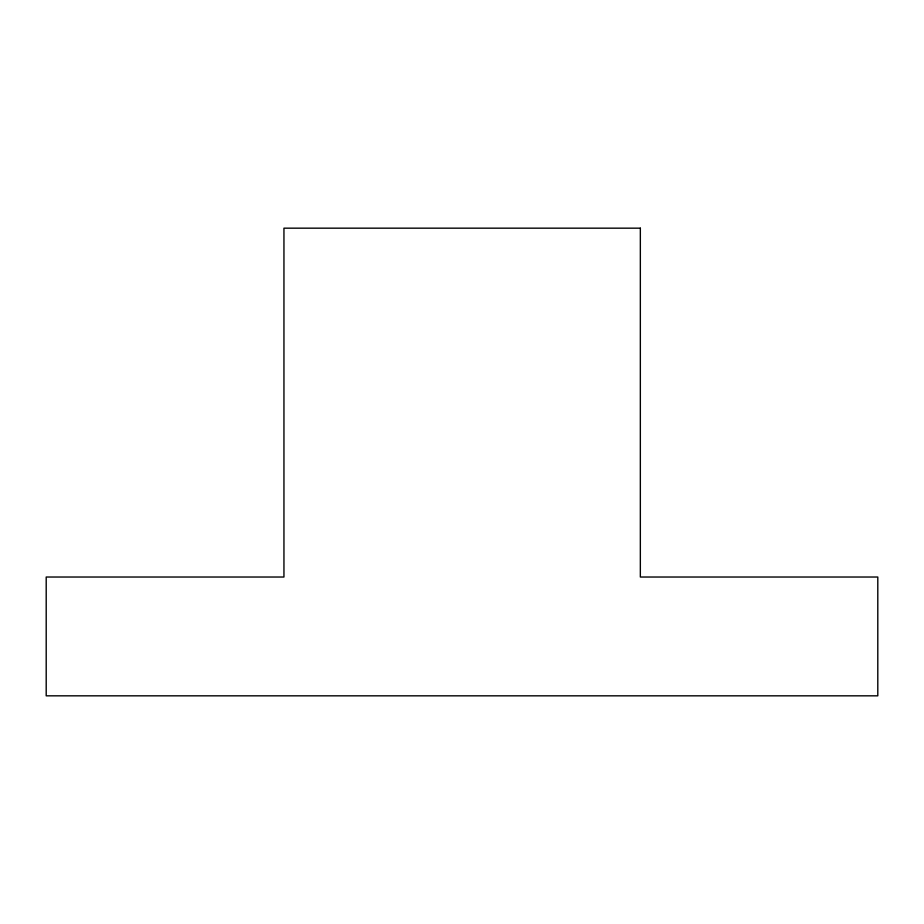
<?xml version="1.0" encoding="UTF-8"?>
<svg xmlns="http://www.w3.org/2000/svg" width="924" height="924" viewBox="0 0 924 924"><rect width="100%" height="100%" fill="white"/><g stroke="black" fill="none" stroke-linecap="round" stroke-linejoin="round"><path stroke-width="1.39" d="M640.344 228.17L283.945 228.17L283.945 577.026L46.2 577.026L46.2 695.83L877.8 695.83L877.8 577.026L640.344 577.026L640.344 228.17"/></g></svg>
